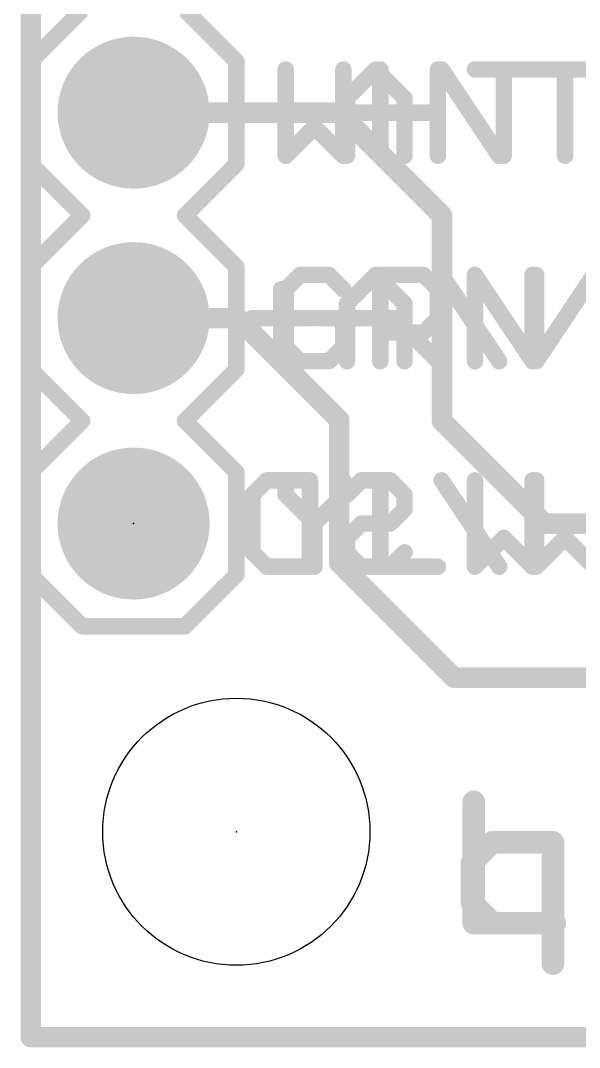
# Model space of a CAD drawing. Extents: x -25 to 82, y -23 to 23.
# Drawn here: x -0.13 to 6.78, y -0.13 to 12.57 of the extents above; entities that cross this region are included whole.
import ezdxf

# ---------------------------------------------------------------- set-up
doc = ezdxf.new("R2010")
doc.units = 0
for name, color, linetype in [('1', 12, 'CONTINUOUS'), ('16', 132, 'CONTINUOUS'), ('17', 110, 'CONTINUOUS'), ('20', 53, 'CONTINUOUS'), ('21', 41, 'CONTINUOUS'), ('22', 40, 'CONTINUOUS'), ('23', 53, 'CONTINUOUS'), ('51', 53, 'CONTINUOUS')]:
    doc.layers.add(name, color=color, linetype=linetype)

# ---------------------------------------------------------------- blocks, each defined once
blk = doc.blocks.new('RECT')
blk.add_solid([(-0.5, -0.5), (0.5, -0.5), (-0.5, 0.5), (0.5, 0.5)])
blk = doc.blocks.new('ROUNDP')
at = {"const_width": 0.5}
blk.add_lwpolyline([(0, -0.25, 1), (0, 0.25, 1), (0, -0.25)], format="xyb", dxfattribs=at)

msp = doc.modelspace()

# ---------------------------------------------------------------- linework, layer by layer
at = {"layer": '1', "const_width": 0.254}
for points in [[(0, 22.86), (0, 0)], [(1.27, 11.43), (3.81, 11.43)], [(3.81, 11.43), (5.08, 10.16)], [(5.08, 10.16), (5.08, 7.62)], [(2.5528, 8.89), (1.27, 8.89)], [(3.81, 7.6328), (2.5528, 8.89)], [(3.81, 5.8649), (3.81, 7.6328)], [(5.08, 7.62), (6.35, 6.35)], [(6.35, 6.35), (8.04, 6.35)], [(5.2299, 4.445), (3.81, 5.8649)], [(8.04, 4.445), (5.2299, 4.445)], [(0, 0), (30.48, 0)]]:
    msp.add_lwpolyline(points, dxfattribs=at)
at = {"layer": '1', "const_width": 0.127}
for points in [[(1.27, 11.4935, 1), (1.27, 11.3665)], [(3.8549, 11.4749, 1), (3.7651, 11.3851)], [(3.81, 11.3665, 1), (3.81, 11.4935)], [(5.1435, 10.16, 1), (5.0165, 10.16)], [(5.0351, 10.1151, 1), (5.1249, 10.2049)], [(1.27, 8.9535, 1), (1.27, 8.8265)], [(2.5977, 8.9349, 1), (2.5079, 8.8451)], [(2.5528, 8.8265, 1), (2.5528, 8.9535)], [(3.8735, 7.6328, 1), (3.7465, 7.6328)], [(5.1249, 7.6649, 1), (5.0351, 7.5751)], [(3.7651, 7.5879, 1), (3.8549, 7.6777)], [(5.0165, 7.62, 1), (5.1435, 7.62)], [(6.35, 6.4135, 1), (6.35, 6.2865)], [(6.3051, 6.3051, 1), (6.3949, 6.3949)], [(3.8549, 5.9098, 1), (3.7651, 5.82)], [(3.7465, 5.8649, 1), (3.8735, 5.8649)], [(5.2299, 4.5085, 1), (5.2299, 4.3815)], [(5.185, 4.4001, 1), (5.2748, 4.4899)], [(0, 0.0635, 1), (0, -0.0635)], [(-0.0635, 0, 1), (0.0635, 0)]]:
    msp.add_lwpolyline(points, format="xyb", dxfattribs=at)
at = {"layer": '16', "const_width": 0.254}
for points in [[(0, 22.86), (0, 0)], [(0, 0), (30.48, 0)]]:
    msp.add_lwpolyline(points, dxfattribs=at)
at = {"layer": '16', "const_width": 0.127}
for points in [[(0, 0.0635, 1), (0, -0.0635)], [(-0.0635, 0, 1), (0.0635, 0)]]:
    msp.add_lwpolyline(points, format="xyb", dxfattribs=at)
at = {"layer": '20', "const_width": 0.2032}
for points in [[(0, 0), (0, 22.86)], [(30.48, 0), (0, 0)]]:
    msp.add_lwpolyline(points, dxfattribs=at)
at = {"layer": '20', "const_width": 0.1016}
for points in [[(0, 0.0508, 1), (0, -0.0508)], [(-0.0508, 0, 1), (0.0508, 0)]]:
    msp.add_lwpolyline(points, format="xyb", dxfattribs=at)
at = {"layer": '20'}
msp.add_circle((2.54, 2.54), 1.651, dxfattribs=at)
at = {"layer": '21'}
for points, const_width in [([(0, 12.065), (0.635, 12.7)], 0.2032), ([(1.905, 12.7), (2.54, 12.065)], 0.2032), ([(0, 10.795), (0, 12.065)], 0.2032), ([(2.54, 12.065), (2.54, 10.795)], 0.2032), ([(3.1496, 11.9643), (3.1496, 10.8966)], 0.2032), ([(3.8614, 10.8966), (3.8614, 11.9643)], 0.2032), ([(4.319, 10.8966), (4.319, 11.9643)], 0.2032), ([(5.0308, 11.9643), (5.0308, 10.8966)], 0.2032), ([(5.4884, 11.9643), (6.2002, 11.9643)], 0.2032), ([(5.8443, 10.8966), (5.8443, 11.9643)], 0.2032), ([(4.319, 11.4305), (5.0308, 11.4305)], 0.2032), ([(3.1496, 10.8966), (3.5055, 11.2525)], 0.2032), ([(3.5055, 11.2525), (3.8614, 10.8966)], 0.2032), ([(0.635, 10.16), (0, 10.795)], 0.2032), ([(2.54, 10.795), (1.905, 10.16)], 0.2032), ([(0, 9.525), (0.635, 10.16)], 0.2032), ([(1.905, 10.16), (2.54, 9.525)], 0.2032), ([(0, 8.255), (0, 9.525)], 0.2032), ([(2.54, 9.525), (2.54, 8.255)], 0.2032), ([(3.3276, 9.4243), (3.1496, 9.2464)], 0.2032), ([(3.6835, 9.4243), (3.3276, 9.4243)], 0.2032), ([(3.8614, 9.2464), (3.6835, 9.4243)], 0.2032), ([(4.319, 8.3566), (4.319, 9.4243)], 0.2032), ([(4.319, 9.4243), (4.8529, 9.4243)], 0.2032), ([(4.8529, 9.4243), (5.0308, 9.2464)], 0.2032), ([(5.4884, 8.3566), (5.4884, 9.4243)], 0.2032), ([(5.4884, 9.4243), (6.2002, 8.3566)], 0.2032), ([(6.2002, 8.3566), (6.2002, 9.4243)], 0.2032), ([(3.1496, 9.2464), (3.1496, 8.5346)], 0.2032), ([(5.0308, 9.2464), (5.0308, 8.8905)], 0.2032), ([(3.8614, 8.8905), (3.5055, 8.8905)], 0.2032), ([(3.8614, 8.5346), (3.8614, 8.8905)], 0.2032), ([(5.0308, 8.8905), (4.8529, 8.7125)], 0.2032), ([(4.8529, 8.7125), (4.319, 8.7125)], 0.2032), ([(4.6749, 8.7125), (5.0308, 8.3566)], 0.2032), ([(3.1496, 8.5346), (3.3276, 8.3566)], 0.2032), ([(3.6835, 8.3566), (3.8614, 8.5346)], 0.2032), ([(3.3276, 8.3566), (3.6835, 8.3566)], 0.2032), ([(0.635, 7.62), (0, 8.255)], 0.2032), ([(2.54, 8.255), (1.905, 7.62)], 0.2032), ([(0, 6.985), (0.635, 7.62)], 0.2032), ([(1.905, 7.62), (2.54, 6.985)], 0.2032), ([(0, 5.715), (0, 6.985)], 0.2032), ([(2.54, 6.985), (2.54, 5.715)], 0.2032), ([(3.1496, 6.8843), (3.1496, 6.7064)], 0.2032), ([(3.8614, 6.7064), (3.8614, 6.8843)], 0.2032), ([(4.319, 6.8843), (4.319, 5.8166)], 0.2032), ([(5.4884, 6.8843), (5.4884, 5.8166)], 0.2032), ([(6.2002, 5.8166), (6.2002, 6.8843)], 0.2032), ([(3.1496, 6.7064), (3.5055, 6.3505)], 0.2032), ([(3.5055, 6.3505), (3.8614, 6.7064)], 0.2032), ([(3.5055, 6.3505), (3.5055, 5.8166)], 0.2032), ([(5.4884, 5.8166), (5.8443, 6.1725)], 0.2032), ([(5.8443, 6.1725), (6.2002, 5.8166)], 0.2032), ([(4.319, 5.8166), (5.0308, 5.8166)], 0.2032), ([(0, 5.715), (0.635, 5.08)], 0.2032), ([(1.905, 5.08), (2.54, 5.715)], 0.2032), ([(0.635, 5.08), (1.905, 5.08)], 0.2032), ([(5.4737, 2.9096), (5.4737, 1.4097)], 0.2794), ([(5.4737, 1.4097), (6.4736, 1.4097)], 0.2794)]:
    msp.add_lwpolyline(points, dxfattribs=dict(at, const_width=const_width))
for points, const_width in [([(0.0508, 12.065, 1), (-0.0508, 12.065)], 0.1016), ([(-0.0359, 12.1009, 1), (0.0359, 12.0291)], 0.1016), ([(2.5908, 12.065, 1), (2.4892, 12.065)], 0.1016), ([(2.5041, 12.0291, 1), (2.5759, 12.1009)], 0.1016), ([(3.2004, 11.9643, 1), (3.0988, 11.9643)], 0.1016), ([(3.9122, 11.9643, 1), (3.8106, 11.9643)], 0.1016), ([(4.3698, 11.9643, 1), (4.2682, 11.9643)], 0.1016), ([(5.0816, 11.9643, 1), (4.98, 11.9643)], 0.1016), ([(5.4884, 12.0151, 1), (5.4884, 11.9135)], 0.1016), ([(5.8951, 11.9643, 1), (5.7935, 11.9643)], 0.1016), ([(6.2002, 11.9135, 1), (6.2002, 12.0151)], 0.1016), ([(4.319, 11.4813, 1), (4.319, 11.3797)], 0.1016), ([(5.0308, 11.3797, 1), (5.0308, 11.4813)], 0.1016), ([(3.5414, 11.2884, 1), (3.4696, 11.2166)], 0.1016), ([(3.5414, 11.2166, 1), (3.4696, 11.2884)], 0.1016), ([(3.1137, 10.9325, 1), (3.1855, 10.8607)], 0.1016), ([(3.0988, 10.8966, 1), (3.2004, 10.8966)], 0.1016), ([(3.8106, 10.8966, 1), (3.9122, 10.8966)], 0.1016), ([(3.8255, 10.8607, 1), (3.8973, 10.9325)], 0.1016), ([(4.2682, 10.8966, 1), (4.3698, 10.8966)], 0.1016), ([(4.98, 10.8966, 1), (5.0816, 10.8966)], 0.1016), ([(5.7935, 10.8966, 1), (5.8951, 10.8966)], 0.1016), ([(0.0359, 10.8309, 1), (-0.0359, 10.7591)], 0.1016), ([(-0.0508, 10.795, 1), (0.0508, 10.795)], 0.1016), ([(2.4892, 10.795, 1), (2.5908, 10.795)], 0.1016), ([(2.5759, 10.7591, 1), (2.5041, 10.8309)], 0.1016), ([(0.6709, 10.1241, 1), (0.5991, 10.1959)], 0.1016), ([(0.5991, 10.1241, 1), (0.6709, 10.1959)], 0.1016), ([(1.9409, 10.1959, 1), (1.8691, 10.1241)], 0.1016), ([(1.8691, 10.1959, 1), (1.9409, 10.1241)], 0.1016), ([(0.0508, 9.525, 1), (-0.0508, 9.525)], 0.1016), ([(-0.0359, 9.5609, 1), (0.0359, 9.4891)], 0.1016), ([(2.5908, 9.525, 1), (2.4892, 9.525)], 0.1016), ([(2.5041, 9.4891, 1), (2.5759, 9.5609)], 0.1016), ([(3.3276, 9.4751, 1), (3.3276, 9.3735)], 0.1016), ([(3.3635, 9.3884, 1), (3.2916, 9.4602)], 0.1016), ([(3.7194, 9.4602, 1), (3.6475, 9.3884)], 0.1016), ([(3.6835, 9.3735, 1), (3.6835, 9.4751)], 0.1016), ([(4.3698, 9.4243, 1), (4.2682, 9.4243)], 0.1016), ([(4.319, 9.4751, 1), (4.319, 9.3735)], 0.1016), ([(4.8888, 9.4602, 1), (4.8169, 9.3884)], 0.1016), ([(4.8529, 9.3735, 1), (4.8529, 9.4751)], 0.1016), ([(5.5392, 9.4243, 1), (5.4376, 9.4243)], 0.1016), ([(5.5307, 9.4525, 1), (5.4461, 9.3961)], 0.1016), ([(6.251, 9.4243, 1), (6.1494, 9.4243)], 0.1016), ([(3.2004, 9.2464, 1), (3.0988, 9.2464)], 0.1016), ([(3.1137, 9.2823, 1), (3.1855, 9.2104)], 0.1016), ([(3.8255, 9.2104, 1), (3.8973, 9.2823)], 0.1016), ([(5.0816, 9.2464, 1), (4.98, 9.2464)], 0.1016), ([(4.9949, 9.2104, 1), (5.0667, 9.2823)], 0.1016), ([(3.5055, 8.9413, 1), (3.5055, 8.8397)], 0.1016), ([(3.9122, 8.8905, 1), (3.8106, 8.8905)], 0.1016), ([(3.8614, 8.8397, 1), (3.8614, 8.9413)], 0.1016), ([(4.98, 8.8905, 1), (5.0816, 8.8905)], 0.1016), ([(5.0667, 8.8545, 1), (4.9949, 8.9264)], 0.1016), ([(4.319, 8.7633, 1), (4.319, 8.6617)], 0.1016), ([(4.7108, 8.7484, 1), (4.639, 8.6766)], 0.1016), ([(4.8169, 8.7484, 1), (4.8888, 8.6766)], 0.1016), ([(4.8529, 8.6617, 1), (4.8529, 8.7633)], 0.1016), ([(3.1855, 8.5705, 1), (3.1137, 8.4986)], 0.1016), ([(3.8973, 8.4986, 1), (3.8255, 8.5705)], 0.1016), ([(3.0988, 8.5346, 1), (3.2004, 8.5346)], 0.1016), ([(3.8106, 8.5346, 1), (3.9122, 8.5346)], 0.1016), ([(3.3276, 8.4074, 1), (3.3276, 8.3058)], 0.1016), ([(3.2916, 8.3207, 1), (3.3635, 8.3925)], 0.1016), ([(3.6475, 8.3925, 1), (3.7194, 8.3207)], 0.1016), ([(3.6835, 8.3058, 1), (3.6835, 8.4074)], 0.1016), ([(4.2682, 8.3566, 1), (4.3698, 8.3566)], 0.1016), ([(4.9949, 8.3207, 1), (5.0667, 8.3925)], 0.1016), ([(5.4376, 8.3566, 1), (5.5392, 8.3566)], 0.1016), ([(6.1494, 8.3566, 1), (6.251, 8.3566)], 0.1016), ([(6.1579, 8.3284, 1), (6.2425, 8.3848)], 0.1016), ([(0.0359, 8.2909, 1), (-0.0359, 8.2191)], 0.1016), ([(-0.0508, 8.255, 1), (0.0508, 8.255)], 0.1016), ([(2.4892, 8.255, 1), (2.5908, 8.255)], 0.1016), ([(2.5759, 8.2191, 1), (2.5041, 8.2909)], 0.1016), ([(0.6709, 7.5841, 1), (0.5991, 7.6559)], 0.1016), ([(0.5991, 7.5841, 1), (0.6709, 7.6559)], 0.1016), ([(1.9409, 7.6559, 1), (1.8691, 7.5841)], 0.1016), ([(1.8691, 7.6559, 1), (1.9409, 7.5841)], 0.1016), ([(0.0508, 6.985, 1), (-0.0508, 6.985)], 0.1016), ([(-0.0359, 7.0209, 1), (0.0359, 6.9491)], 0.1016), ([(2.5908, 6.985, 1), (2.4892, 6.985)], 0.1016), ([(2.5041, 6.9491, 1), (2.5759, 7.0209)], 0.1016), ([(3.2004, 6.8843, 1), (3.0988, 6.8843)], 0.1016), ([(3.9122, 6.8843, 1), (3.8106, 6.8843)], 0.1016), ([(4.3698, 6.8843, 1), (4.2682, 6.8843)], 0.1016), ([(5.5392, 6.8843, 1), (5.4376, 6.8843)], 0.1016), ([(6.251, 6.8843, 1), (6.1494, 6.8843)], 0.1016), ([(3.1855, 6.7423, 1), (3.1137, 6.6704)], 0.1016), ([(3.0988, 6.7064, 1), (3.2004, 6.7064)], 0.1016), ([(3.8106, 6.7064, 1), (3.9122, 6.7064)], 0.1016), ([(3.8973, 6.6704, 1), (3.8255, 6.7423)], 0.1016), ([(3.5563, 6.3505, 1), (3.4547, 6.3505)], 0.1016), ([(3.4696, 6.3864, 1), (3.5414, 6.3145)], 0.1016), ([(3.4696, 6.3145, 1), (3.5414, 6.3864)], 0.1016), ([(5.8802, 6.2084, 1), (5.8084, 6.1366)], 0.1016), ([(5.8802, 6.1366, 1), (5.8084, 6.2084)], 0.1016), ([(3.4547, 5.8166, 1), (3.5563, 5.8166)], 0.1016), ([(4.319, 5.8674, 1), (4.319, 5.7658)], 0.1016), ([(4.2682, 5.8166, 1), (4.3698, 5.8166)], 0.1016), ([(5.0308, 5.7658, 1), (5.0308, 5.8674)], 0.1016), ([(5.4525, 5.8525, 1), (5.5243, 5.7807)], 0.1016), ([(5.4376, 5.8166, 1), (5.5392, 5.8166)], 0.1016), ([(6.1494, 5.8166, 1), (6.251, 5.8166)], 0.1016), ([(6.1643, 5.7807, 1), (6.2361, 5.8525)], 0.1016), ([(0.0359, 5.7509, 1), (-0.0359, 5.6791)], 0.1016), ([(-0.0508, 5.715, 1), (0.0508, 5.715)], 0.1016), ([(2.4892, 5.715, 1), (2.5908, 5.715)], 0.1016), ([(2.5759, 5.6791, 1), (2.5041, 5.7509)], 0.1016), ([(0.635, 5.1308, 1), (0.635, 5.0292)], 0.1016), ([(0.5991, 5.0441, 1), (0.6709, 5.1159)], 0.1016), ([(1.8691, 5.1159, 1), (1.9409, 5.0441)], 0.1016), ([(1.905, 5.0292, 1), (1.905, 5.1308)], 0.1016), ([(5.5435, 2.9096, 1), (5.4039, 2.9096)], 0.1397), ([(5.4737, 1.4796, 1), (5.4737, 1.3399)], 0.1397), ([(6.4736, 1.3399, 1), (6.4736, 1.4796)], 0.1397), ([(5.4039, 1.4097, 1), (5.5435, 1.4097)], 0.1397)]:
    msp.add_lwpolyline(points, format="xyb", dxfattribs=dict(at, const_width=const_width))
at = {"layer": '22'}
for points, const_width in [([(4.2629, 11.9643), (3.907, 11.6084)], 0.2032), ([(4.6188, 11.6084), (4.2629, 11.9643)], 0.2032), ([(5.7882, 10.8966), (5.0764, 11.9643)], 0.2032), ([(6.9576, 11.9643), (6.2458, 11.9643)], 0.2032), ([(6.6017, 10.8966), (6.6017, 11.9643)], 0.2032), ([(3.907, 11.6084), (3.907, 10.8966)], 0.2032), ([(4.6188, 10.8966), (4.6188, 11.6084)], 0.2032), ([(3.4494, 11.4305), (2.7376, 11.4305)], 0.2032), ([(4.6188, 11.4305), (3.907, 11.4305)], 0.2032), ([(4.2629, 9.4243), (3.907, 9.0684)], 0.2032), ([(4.6188, 9.0684), (4.2629, 9.4243)], 0.2032), ([(5.7882, 8.3566), (5.0764, 9.4243)], 0.2032), ([(6.9576, 9.4243), (6.2458, 8.3566)], 0.2032), ([(6.2458, 8.3566), (6.2458, 9.4243)], 0.2032), ([(3.0935, 9.2464), (3.0935, 8.5346)], 0.2032), ([(3.907, 9.0684), (3.907, 8.3566)], 0.2032), ([(4.6188, 8.3566), (4.6188, 9.0684)], 0.2032), ([(3.4494, 8.8905), (2.7376, 8.8905)], 0.2032), ([(4.6188, 8.8905), (3.907, 8.8905)], 0.2032), ([(2.7376, 6.7064), (2.9156, 6.8843)], 0.2032), ([(2.9156, 6.8843), (3.4494, 6.8843)], 0.2032), ([(3.4494, 6.8843), (3.4494, 5.8166)], 0.2032), ([(3.907, 6.7064), (4.085, 6.8843)], 0.2032), ([(4.085, 6.8843), (4.4409, 6.8843)], 0.2032), ([(4.4409, 6.8843), (4.6188, 6.7064)], 0.2032), ([(5.7882, 5.8166), (5.0764, 6.8843)], 0.2032), ([(6.2458, 5.8166), (6.2458, 6.8843)], 0.2032), ([(2.7376, 5.9946), (2.7376, 6.7064)], 0.2032), ([(4.6188, 6.7064), (4.6188, 6.5284)], 0.2032), ([(4.6188, 6.5284), (4.4409, 6.3505)], 0.2032), ([(4.085, 6.3505), (3.907, 6.1725)], 0.2032), ([(4.4409, 6.3505), (4.085, 6.3505)], 0.2032), ([(3.907, 6.1725), (3.907, 5.9946)], 0.2032), ([(6.6017, 6.1725), (6.2458, 5.8166)], 0.2032), ([(6.9576, 5.8166), (6.6017, 6.1725)], 0.2032), ([(2.9156, 5.8166), (2.7376, 5.9946)], 0.2032), ([(3.907, 5.9946), (4.085, 5.8166)], 0.2032), ([(4.4409, 5.8166), (4.6188, 5.9946)], 0.2032), ([(3.4494, 5.8166), (2.9156, 5.8166)], 0.2032), ([(4.085, 5.8166), (4.4409, 5.8166)], 0.2032), ([(5.7019, 2.4096), (5.4519, 2.1596)], 0.2794), ([(6.4519, 2.4096), (5.7019, 2.4096)], 0.2794), ([(6.4519, 0.9097), (6.4519, 2.4096)], 0.2794), ([(5.4519, 2.1596), (5.4519, 1.6597)], 0.2794), ([(5.4519, 1.6597), (5.7019, 1.4097)], 0.2794), ([(5.7019, 1.4097), (6.4519, 1.4097)], 0.2794)]:
    msp.add_lwpolyline(points, dxfattribs=dict(at, const_width=const_width))
for points, const_width in [([(4.2988, 12.0002, 1), (4.227, 11.9284)], 0.1016), ([(4.2988, 11.9284, 1), (4.227, 12.0002)], 0.1016), ([(5.1187, 11.9925, 1), (5.0341, 11.9361)], 0.1016), ([(6.2458, 12.0151, 1), (6.2458, 11.9135)], 0.1016), ([(6.6525, 11.9643, 1), (6.5509, 11.9643)], 0.1016), ([(3.9578, 11.6084, 1), (3.8562, 11.6084)], 0.1016), ([(3.8711, 11.6443, 1), (3.9429, 11.5725)], 0.1016), ([(4.6696, 11.6084, 1), (4.568, 11.6084)], 0.1016), ([(4.5829, 11.5725, 1), (4.6547, 11.6443)], 0.1016), ([(2.7376, 11.4813, 1), (2.7376, 11.3797)], 0.1016), ([(3.4494, 11.3797, 1), (3.4494, 11.4813)], 0.1016), ([(3.907, 11.4813, 1), (3.907, 11.3797)], 0.1016), ([(4.6188, 11.3797, 1), (4.6188, 11.4813)], 0.1016), ([(3.8562, 10.8966, 1), (3.9578, 10.8966)], 0.1016), ([(4.568, 10.8966, 1), (4.6696, 10.8966)], 0.1016), ([(5.7459, 10.8684, 1), (5.8305, 10.9248)], 0.1016), ([(6.5509, 10.8966, 1), (6.6525, 10.8966)], 0.1016), ([(4.2988, 9.4602, 1), (4.227, 9.3884)], 0.1016), ([(4.2988, 9.3884, 1), (4.227, 9.4602)], 0.1016), ([(5.1187, 9.4525, 1), (5.0341, 9.3961)], 0.1016), ([(6.2966, 9.4243, 1), (6.195, 9.4243)], 0.1016), ([(3.1443, 9.2464, 1), (3.0427, 9.2464)], 0.1016), ([(3.9578, 9.0684, 1), (3.8562, 9.0684)], 0.1016), ([(3.8711, 9.1043, 1), (3.9429, 9.0325)], 0.1016), ([(4.6696, 9.0684, 1), (4.568, 9.0684)], 0.1016), ([(4.5829, 9.0325, 1), (4.6547, 9.1043)], 0.1016), ([(2.7376, 8.9413, 1), (2.7376, 8.8397)], 0.1016), ([(3.4494, 8.8397, 1), (3.4494, 8.9413)], 0.1016), ([(3.907, 8.9413, 1), (3.907, 8.8397)], 0.1016), ([(4.6188, 8.8397, 1), (4.6188, 8.9413)], 0.1016), ([(3.0427, 8.5346, 1), (3.1443, 8.5346)], 0.1016), ([(3.8562, 8.3566, 1), (3.9578, 8.3566)], 0.1016), ([(4.568, 8.3566, 1), (4.6696, 8.3566)], 0.1016), ([(5.7459, 8.3284, 1), (5.8305, 8.3848)], 0.1016), ([(6.2035, 8.3848, 1), (6.2881, 8.3284)], 0.1016), ([(6.195, 8.3566, 1), (6.2966, 8.3566)], 0.1016), ([(2.9156, 6.9351, 1), (2.9156, 6.8335)], 0.1016), ([(2.9515, 6.8484, 1), (2.8796, 6.9202)], 0.1016), ([(3.5002, 6.8843, 1), (3.3986, 6.8843)], 0.1016), ([(3.4494, 6.8335, 1), (3.4494, 6.9351)], 0.1016), ([(4.085, 6.9351, 1), (4.085, 6.8335)], 0.1016), ([(4.1209, 6.8484, 1), (4.049, 6.9202)], 0.1016), ([(4.4768, 6.9202, 1), (4.4049, 6.8484)], 0.1016), ([(4.4409, 6.8335, 1), (4.4409, 6.9351)], 0.1016), ([(5.1187, 6.9125, 1), (5.0341, 6.8561)], 0.1016), ([(6.2966, 6.8843, 1), (6.195, 6.8843)], 0.1016), ([(2.7884, 6.7064, 1), (2.6868, 6.7064)], 0.1016), ([(2.7017, 6.7423, 1), (2.7735, 6.6704)], 0.1016), ([(3.8711, 6.7423, 1), (3.9429, 6.6704)], 0.1016), ([(4.6696, 6.7064, 1), (4.568, 6.7064)], 0.1016), ([(4.5829, 6.6704, 1), (4.6547, 6.7423)], 0.1016), ([(4.6547, 6.4925, 1), (4.5829, 6.5643)], 0.1016), ([(4.568, 6.5284, 1), (4.6696, 6.5284)], 0.1016), ([(4.085, 6.4013, 1), (4.085, 6.2997)], 0.1016), ([(4.1209, 6.3145, 1), (4.049, 6.3864)], 0.1016), ([(4.4049, 6.3864, 1), (4.4768, 6.3145)], 0.1016), ([(4.4409, 6.2997, 1), (4.4409, 6.4013)], 0.1016), ([(3.9578, 6.1725, 1), (3.8562, 6.1725)], 0.1016), ([(3.8711, 6.2084, 1), (3.9429, 6.1366)], 0.1016), ([(6.6376, 6.2084, 1), (6.5658, 6.1366)], 0.1016), ([(6.6376, 6.1366, 1), (6.5658, 6.2084)], 0.1016), ([(2.7735, 6.0305, 1), (2.7017, 5.9586)], 0.1016), ([(3.9429, 6.0305, 1), (3.8711, 5.9586)], 0.1016), ([(4.6547, 5.9586, 1), (4.5829, 6.0305)], 0.1016), ([(2.6868, 5.9946, 1), (2.7884, 5.9946)], 0.1016), ([(3.8562, 5.9946, 1), (3.9578, 5.9946)], 0.1016), ([(2.9156, 5.8674, 1), (2.9156, 5.7658)], 0.1016), ([(2.8796, 5.7807, 1), (2.9515, 5.8525)], 0.1016), ([(3.3986, 5.8166, 1), (3.5002, 5.8166)], 0.1016), ([(3.4494, 5.7658, 1), (3.4494, 5.8674)], 0.1016), ([(4.085, 5.8674, 1), (4.085, 5.7658)], 0.1016), ([(4.049, 5.7807, 1), (4.1209, 5.8525)], 0.1016), ([(4.4049, 5.8525, 1), (4.4768, 5.7807)], 0.1016), ([(4.4409, 5.7658, 1), (4.4409, 5.8674)], 0.1016), ([(5.7459, 5.7884, 1), (5.8305, 5.8448)], 0.1016), ([(6.2099, 5.8525, 1), (6.2817, 5.7807)], 0.1016), ([(6.195, 5.8166, 1), (6.2966, 5.8166)], 0.1016), ([(5.7019, 2.4795, 1), (5.7019, 2.3398)], 0.1397), ([(5.7513, 2.3602, 1), (5.6525, 2.459)], 0.1397), ([(6.5217, 2.4096, 1), (6.382, 2.4096)], 0.1397), ([(6.4519, 2.3398, 1), (6.4519, 2.4795)], 0.1397), ([(5.5218, 2.1596, 1), (5.3821, 2.1596)], 0.1397), ([(5.4026, 2.209, 1), (5.5013, 2.1102)], 0.1397), ([(5.5013, 1.7091, 1), (5.4026, 1.6103)], 0.1397), ([(5.3821, 1.6597, 1), (5.5218, 1.6597)], 0.1397), ([(5.7019, 1.4796, 1), (5.7019, 1.3399)], 0.1397), ([(5.6525, 1.3603, 1), (5.7513, 1.4591)], 0.1397), ([(6.4519, 1.3399, 1), (6.4519, 1.4796)], 0.1397), ([(6.382, 0.9097, 1), (6.5217, 0.9097)], 0.1397)]:
    msp.add_lwpolyline(points, format="xyb", dxfattribs=dict(at, const_width=const_width))
at = {"layer": '23'}
for p in [(1.27, 6.35), (2.54, 2.54)]:
    msp.add_point(p, dxfattribs=at)

# ---------------------------------------------------------------- block references
at = {"layer": '17', "xscale": 1.8796, "yscale": 1.8796, "rotation": 180}
for p in [(1.27, 11.43), (1.27, 11.43), (1.27, 8.89), (1.27, 8.89), (1.27, 6.35), (1.27, 6.35)]:
    msp.add_blockref('ROUNDP', p, dxfattribs=at)
at = {"layer": '51', "xscale": 0.508, "yscale": 0.508, "rotation": 90}
for p in [(1.27, 11.43), (1.27, 8.89), (1.27, 6.35)]:
    msp.add_blockref('RECT', p, dxfattribs=at)

doc.saveas('drawing.dxf')
